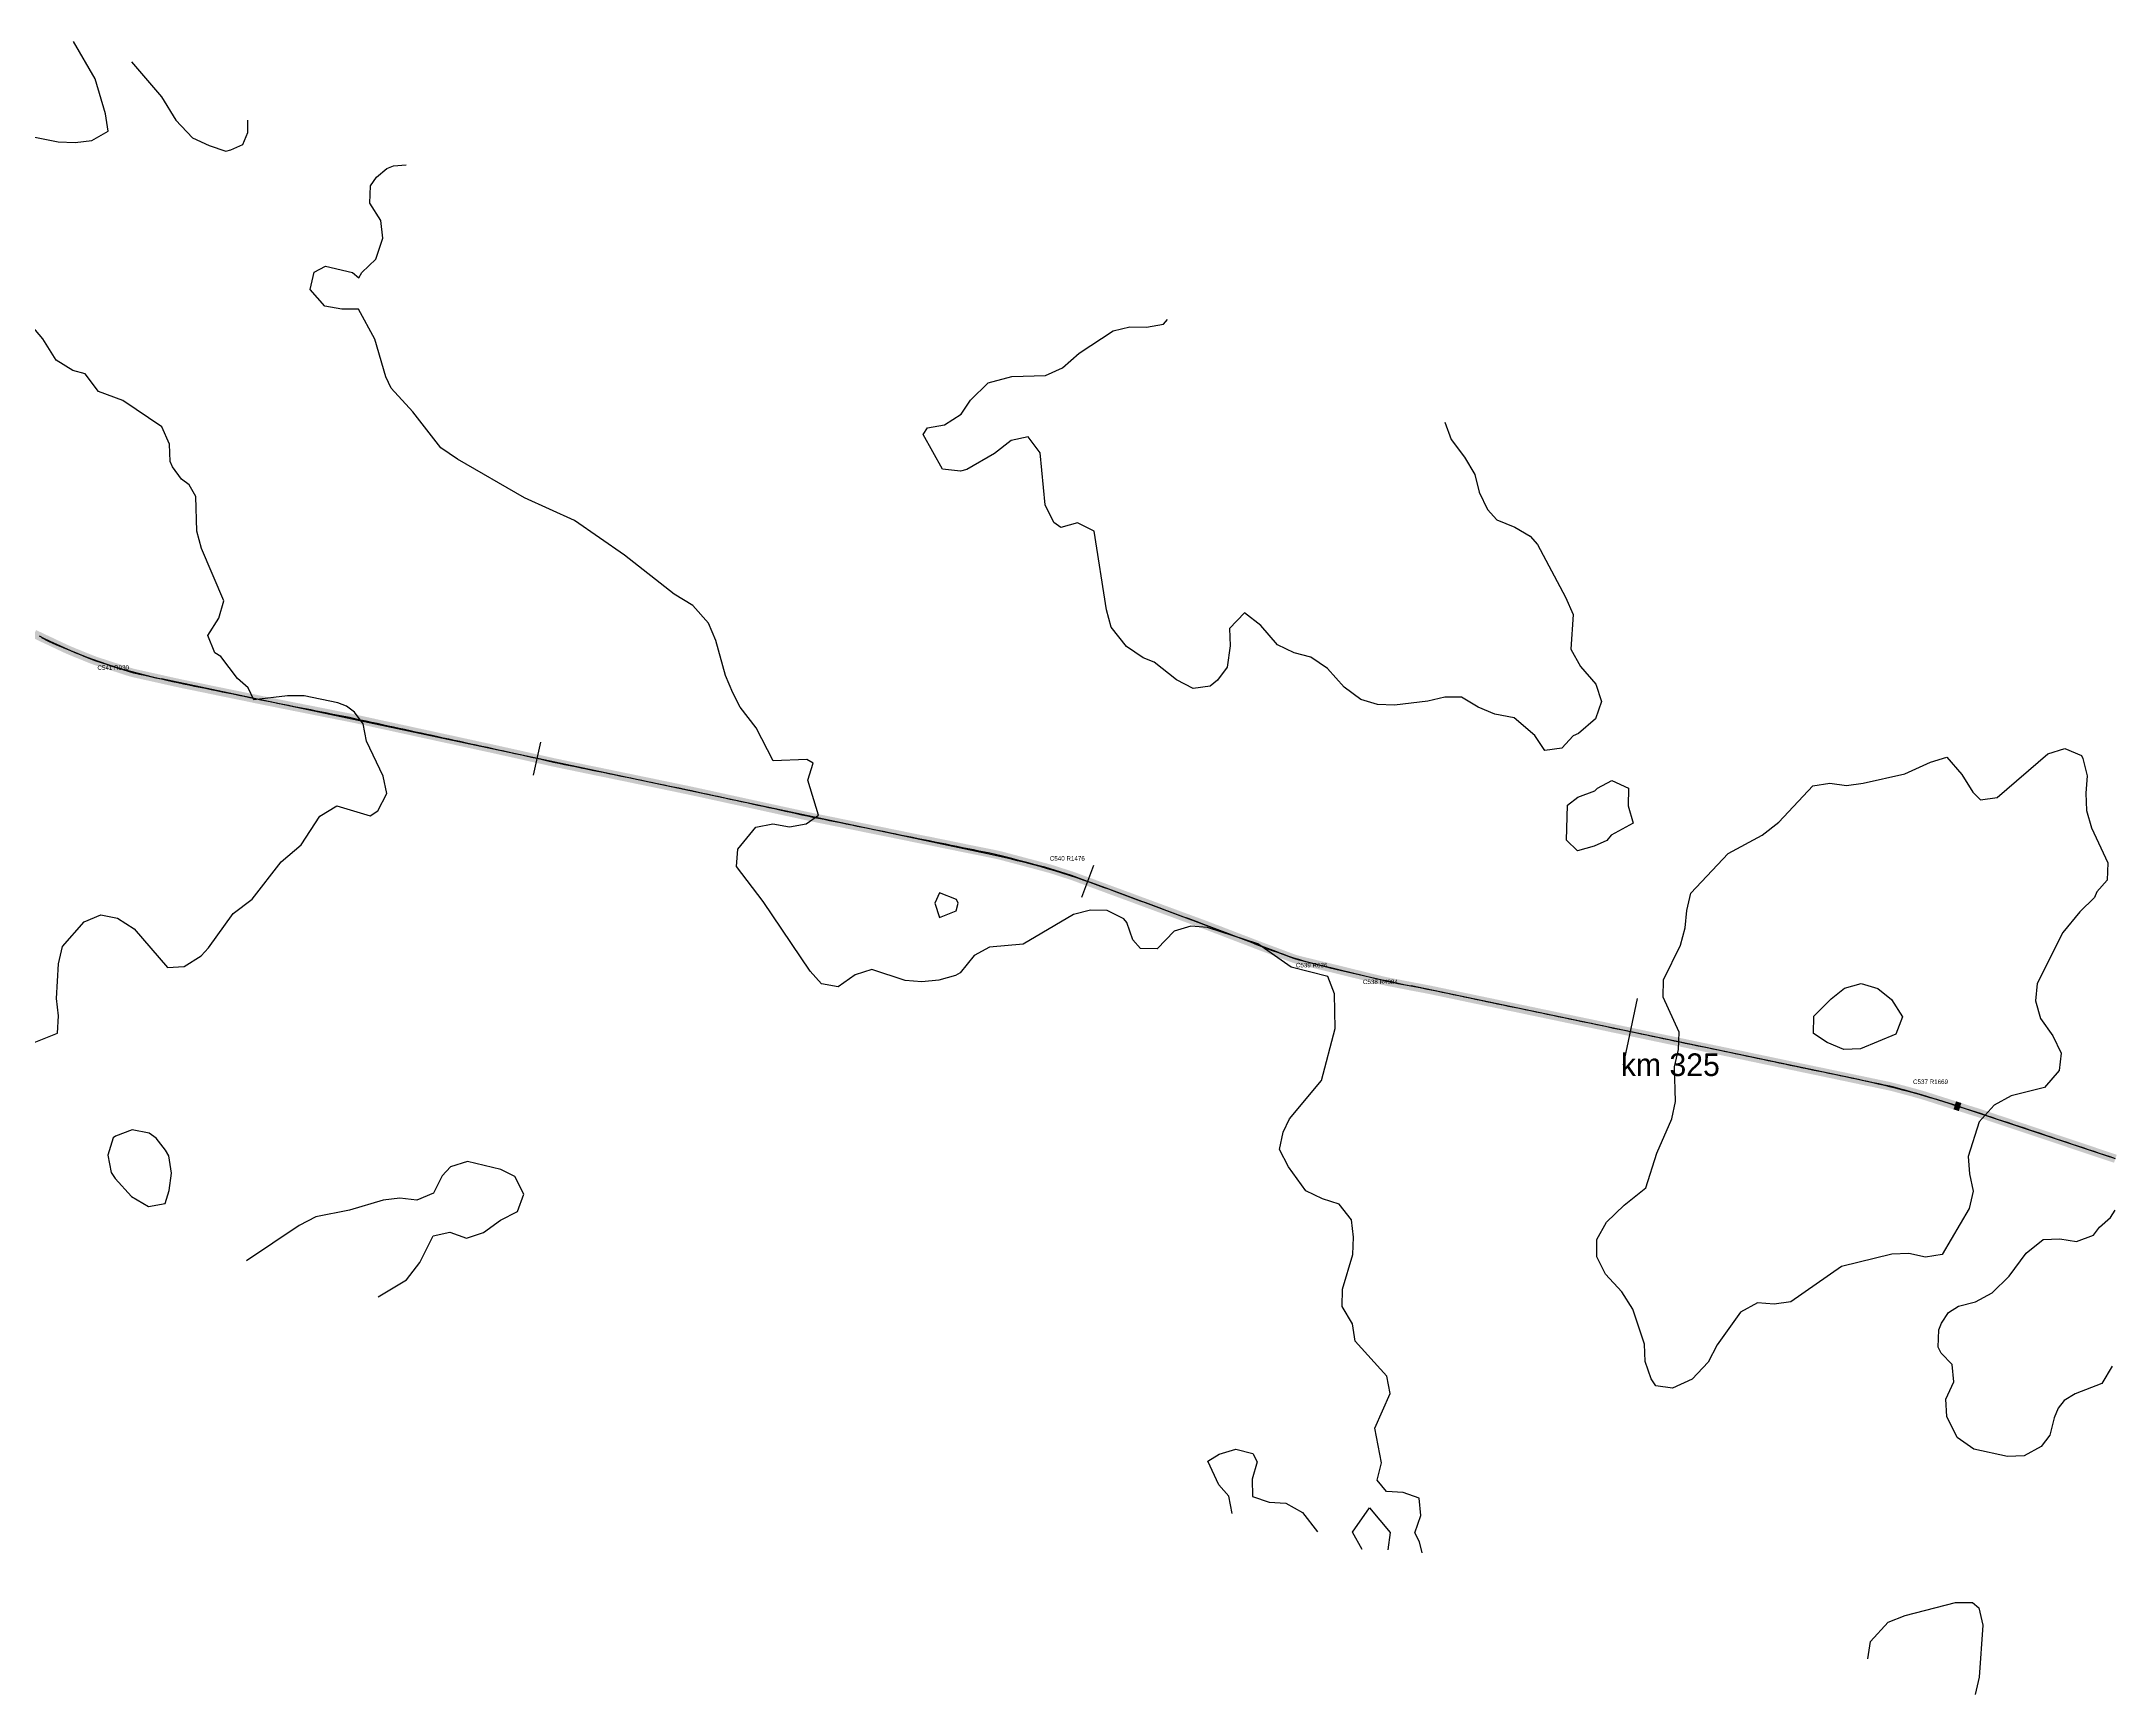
# Model space of a CAD drawing. Header units: metres. Extents: x 697254 to 930473, y 8023396 to 8227001.
# Drawn here: x 718622 to 722289, y 8212999 to 8215928 of the extents above; entities that cross this region are included whole.
import ezdxf

# ---------------------------------------------------------------- set-up
doc = ezdxf.new("R2010")
doc.units = ezdxf.units.M
for name, color, linetype in [('ALIGNMENT_FITTED', 4, 'Continuous'), ('CENTRELINE', 7, 'Continuous'), ('CHAINAGE', 7, 'Continuous'), ('CONTOUR_10M', 33, 'Continuous'), ('CONTOUR_INDEX_50M', 34, 'Continuous'), ('CURVE_LABELS', 4, 'Continuous'), ('GRADE_0-4', 3, 'Continuous'), ('GRADE_4-6', 2, 'Continuous')]:
    doc.layers.add(name, color=color, linetype=linetype)

msp = doc.modelspace()

# ---------------------------------------------------------------- linework, layer by layer
at = {"layer": 'ALIGNMENT_FITTED'}
for p, q in [((720298.8, 8214488.7), (718835, 8214798.7)), ((720814.5, 8214313.7), (720509, 8214427.6)), ((721842, 8214088.5), (721049.6, 8214254.5)), ((722288.9, 8213951.5), (722026.3, 8214038.8))]:
    msp.add_line(p, q, dxfattribs=at)
for centre, radius, start, end in [((719027.7, 8215708.9), 930.4, -115.8358, -101.9553), ((719993, 8213044.9), 1475.9, 69.5375, 78.0447), ((721036.7, 8214909.4), 635.8, -110.4625, -103.7667), ((722071.5, 8219132.9), 4984.3, -103.7667, -101.8312), ((721499.8, 8212454.6), 1669.4, 71.6164, 78.1688)]:
    msp.add_arc(centre, radius, start, end, dxfattribs=at)
at = {"layer": 'CENTRELINE'}
msp.add_polyline3d([(722297.4, 8213948.4, 504.6), (722287.9, 8213951.6, 504.8), (722278.4, 8213954.8, 504.9), (722269, 8213957.9, 504.9), (722259.5, 8213961.1, 504.9), (722250, 8213964.3, 505.1), (722240.5, 8213967.5, 505.2), (722231, 8213970.6, 505.2), (722221.5, 8213973.8, 505), (722212, 8213977, 504.8), (722202.6, 8213980.2, 504.6), (722193.1, 8213983.3, 504.9), (722183.6, 8213986.5, 505.3), (722174.1, 8213989.7, 505.7), (722164.6, 8213992.9, 506), (722155.1, 8213996, 506.3), (722145.6, 8213999.2, 506.5), (722136.2, 8214002.4, 506.6), (722126.7, 8214005.5, 506.6), (722117.2, 8214008.7, 506.6), (722107.7, 8214011.9, 506.9), (722098.2, 8214015.1, 507.6), (722088.7, 8214018.2, 508.4), (722079.2, 8214021.4, 509), (722069.8, 8214024.6, 509.3), (722060.3, 8214027.8, 509.5), (722050.8, 8214030.9, 509.7), (722041.2, 8214033.9, 510), (722031.7, 8214036.9, 510.4), (722022.2, 8214040, 510.8), (722012.7, 8214043, 511.2), (722003.1, 8214046.1, 511.8), (721993.6, 8214049.1, 512.6), (721984.1, 8214052.1, 513.2), (721974.5, 8214055.2, 513.5), (721965, 8214058.2, 513.6), (721955.5, 8214061.2, 513.9), (721945.8, 8214063.9, 514.2), (721936.2, 8214066.6, 514.5), (721926.5, 8214069.2, 514.7), (721916.9, 8214071.8, 514.8), (721907.2, 8214074.4, 515), (721897.5, 8214076.8, 515.3), (721887.7, 8214078.9, 515.7), (721878, 8214080.9, 516.1), (721868.2, 8214083, 516.6), (721858.4, 8214085, 517), (721848.6, 8214087.1, 517.4), (721838.8, 8214089.1, 517.5), (721829, 8214091.2, 517.4), (721819.2, 8214093.3, 517.3), (721809.4, 8214095.3, 517.2), (721799.6, 8214097.4, 517.1), (721789.8, 8214099.4, 517.1), (721780.1, 8214101.5, 517.1), (721770.3, 8214103.5, 517.1), (721760.5, 8214105.5, 517.1), (721750.7, 8214107.6, 517.2), (721740.9, 8214109.6, 517.5), (721731.1, 8214111.7, 517.7), (721721.3, 8214113.7, 517.7), (721711.5, 8214115.8, 517.6), (721701.7, 8214117.9, 517.4), (721692, 8214119.9, 517), (721682.2, 8214122, 516.3), (721672.4, 8214124, 515.6), (721662.6, 8214126.1, 515.1), (721652.8, 8214128.1, 514.7), (721643, 8214130.2, 514.5), (721633.2, 8214132.3, 514.2), (721623.4, 8214134.3, 513.7), (721613.6, 8214136.4, 513.2), (721603.9, 8214138.4, 512.6), (721594.1, 8214140.5, 511.9), (721584.3, 8214142.5, 511.2), (721574.5, 8214144.6, 510.8), (721564.7, 8214146.6, 510.7), (721554.9, 8214148.7, 510.4), (721545.1, 8214150.7, 510.1), (721535.3, 8214152.8, 509.9), (721525.5, 8214154.8, 509.7), (721515.8, 8214156.9, 509.4), (721506, 8214158.9, 508.9), (721496.2, 8214161, 508.4), (721486.4, 8214163, 508), (721476.6, 8214165.1, 507.8), (721466.8, 8214167.1, 507.5), (721457, 8214169.2, 507.3), (721447.2, 8214171.2, 507), (721437.4, 8214173.3, 506.7), (721427.6, 8214175.3, 506.6), (721417.9, 8214177.4, 506.5), (721408.1, 8214179.4, 506.3), (721398.3, 8214181.5, 506.1), (721388.5, 8214183.6, 505.9), (721378.7, 8214185.6, 505.7), (721368.9, 8214187.7, 505.5), (721359.1, 8214189.7, 505.3), (721349.3, 8214191.8, 505.2), (721339.5, 8214193.8, 505), (721329.8, 8214195.9, 504.8), (721320, 8214197.9, 504.6), (721310.2, 8214200, 504.4), (721300.4, 8214202, 504.4), (721290.6, 8214204.1, 504.3), (721280.8, 8214206.1, 504.2), (721271, 8214208.2, 504), (721261.2, 8214210.2, 503.9), (721251.4, 8214212.3, 503.7), (721241.7, 8214214.3, 503.4), (721231.9, 8214216.4, 503.1), (721222.1, 8214218.4, 502.8), (721212.3, 8214220.5, 502.7), (721202.5, 8214222.5, 502.6), (721192.7, 8214224.6, 502.5), (721182.9, 8214226.6, 502.2), (721173.1, 8214228.7, 501.8), (721163.3, 8214230.7, 501.5), (721153.5, 8214232.8, 501.4), (721143.8, 8214234.8, 501.3), (721134, 8214236.9, 501), (721124.2, 8214239, 501), (721114.4, 8214241, 501.2), (721104.6, 8214243.1, 501.2), (721094.8, 8214245.1, 501.1), (721085, 8214247.2, 501), (721075.2, 8214249.1, 500.9), (721065.4, 8214251, 500.7), (721055.6, 8214252.8, 500.5), (721045.7, 8214254.7, 500.4), (721035.9, 8214256.6, 500.4), (721026.1, 8214258.5, 500.5), (721016.3, 8214260.4, 500.5), (721006.4, 8214262.3, 500.3), (720996.7, 8214264.5, 500), (720987, 8214266.9, 499.7), (720977.3, 8214269.3, 499.6), (720967.6, 8214271.7, 499.7), (720957.8, 8214274.1, 500), (720948.1, 8214276.4, 500), (720938.4, 8214278.8, 499.9), (720928.7, 8214281.2, 499.9), (720919, 8214283.6, 499.8), (720909.3, 8214286, 499.7), (720899.6, 8214288.3, 499.5), (720889.8, 8214290.7, 499.5), (720880.1, 8214293.1, 499.6), (720870.4, 8214295.5, 499.6), (720860.7, 8214297.8, 499.5), (720851, 8214300.2, 499.4), (720841.4, 8214303, 499.4), (720832, 8214306.5, 499.8), (720822.6, 8214310, 499.9), (720813.3, 8214313.5, 499.6), (720803.9, 8214317, 499.4), (720794.5, 8214320.5, 499.4), (720785.2, 8214324, 499.4), (720775.8, 8214327.6, 499.3), (720766.5, 8214331.2, 499.4), (720757.2, 8214334.8, 499.5), (720747.8, 8214338.3, 499.7), (720738.5, 8214341.9, 500), (720729.1, 8214345.5, 500.1), (720719.8, 8214349.1, 500.2), (720710.5, 8214352.7, 499.9), (720701.1, 8214356.2, 499.6), (720691.8, 8214359.8, 499.4), (720682.4, 8214363.4, 499.5), (720673.1, 8214366.8, 499.6), (720663.7, 8214370.3, 499.9), (720654.3, 8214373.8, 500.1), (720644.9, 8214377.2, 500.2), (720635.5, 8214380.7, 500.2), (720626.1, 8214384.2, 500.1), (720616.8, 8214387.6, 500.1), (720607.4, 8214391.1, 500.1), (720598, 8214394.5, 500), (720588.6, 8214398, 500), (720579.2, 8214401.5, 500.2), (720569.8, 8214404.9, 500.4), (720560.5, 8214408.4, 500.3), (720551.1, 8214411.9, 500.2), (720541.7, 8214415.3, 500), (720532.3, 8214418.8, 500.3), (720522.9, 8214422.2, 500.7), (720513.5, 8214425.7, 501.2), (720504.1, 8214429.2, 501), (720494.8, 8214432.6, 500.6), (720485.4, 8214436.1, 500.1), (720476, 8214439.6, 500.1), (720466.6, 8214443, 500.3), (720457.2, 8214446.5, 500.5), (720447.8, 8214449.9, 500.7), (720438.3, 8214452.9, 500.8), (720428.8, 8214456, 500.9), (720419.3, 8214459.1, 500.9), (720409.7, 8214462.1, 501.1), (720400.1, 8214464.7, 501.4), (720390.4, 8214467.3, 501.7), (720380.8, 8214469.9, 501.7), (720371.1, 8214472.4, 501.7), (720361.4, 8214475, 501.6), (720351.8, 8214477.6, 501.5), (720342.1, 8214480.1, 501.4), (720332.4, 8214482.7, 501.2), (720322.7, 8214485.3, 501.1), (720313, 8214487.5, 501), (720303.2, 8214489.5, 500.9), (720293.4, 8214491.5, 500.9), (720283.6, 8214493.5, 500.9), (720273.8, 8214495.4, 500.9), (720264, 8214497.4, 501.1), (720254.2, 8214499.4, 501.2), (720244.4, 8214501.4, 501.2), (720234.6, 8214503.4, 501.1), (720224.8, 8214505.4, 501), (720215, 8214507.4, 500.9), (720205.2, 8214509.4, 501), (720195.4, 8214511.4, 501), (720185.6, 8214513.3, 501.1), (720175.8, 8214515.3, 500.9), (720166, 8214517.3, 500.8), (720156.2, 8214519.3, 500.8), (720146.4, 8214521.3, 500.8), (720136.6, 8214523.3, 500.9), (720126.8, 8214525.3, 500.9), (720117, 8214527.3, 501.1), (720107.2, 8214529.3, 501.3), (720097.3, 8214531.2, 501.5), (720087.5, 8214533.2, 501.5), (720077.7, 8214535.2, 501.4), (720067.9, 8214537.2, 501.4), (720058.1, 8214539.2, 500.9), (720048.3, 8214541.2, 500.5), (720038.5, 8214543.2, 500.1), (720028.7, 8214545.2, 499.9), (720018.9, 8214547.2, 499.8), (720009.1, 8214549.1, 499.6), (719999.3, 8214551.1, 499.4), (719989.5, 8214553.1, 499.3), (719979.7, 8214555.2, 499.1), (719970, 8214557.3, 499), (719960.2, 8214559.5, 499), (719950.4, 8214561.6, 499), (719940.6, 8214563.7, 499.3), (719930.9, 8214565.8, 499.6), (719921.1, 8214568, 499.8), (719911.3, 8214570.1, 499.8), (719901.6, 8214572.2, 499.7), (719891.8, 8214574.4, 499.6), (719882, 8214576.5, 499.4), (719872.2, 8214578.6, 499.1), (719862.5, 8214580.8, 498.9), (719852.7, 8214582.9, 498.8), (719842.9, 8214585, 498.8), (719833.2, 8214587.2, 498.8), (719823.4, 8214589.3, 498.8), (719813.6, 8214591.4, 498.7), (719803.8, 8214593.6, 498.7), (719794.1, 8214595.7, 498.5), (719784.3, 8214597.8, 498.2), (719774.5, 8214599.9, 497.9), (719764.7, 8214602, 497.7), (719754.9, 8214604, 497.5), (719745.1, 8214606.1, 497.4), (719735.4, 8214608.1, 497.3), (719725.6, 8214610.1, 497.2), (719715.8, 8214612.1, 497.1), (719706, 8214614.2, 497), (719696.2, 8214616.2, 496.8), (719686.4, 8214618.2, 496.7), (719676.6, 8214620.2, 496.6), (719666.8, 8214622.3, 496.6), (719657, 8214624.3, 496.5), (719647.2, 8214626.3, 496.4), (719637.4, 8214628.3, 496.2), (719627.6, 8214630.4, 496), (719617.8, 8214632.4, 495.7), (719608, 8214634.4, 495.4), (719598.2, 8214636.4, 495.2), (719588.4, 8214638.4, 495), (719578.6, 8214640.5, 494.8), (719568.8, 8214642.5, 494.6), (719559, 8214644.5, 494.4), (719549.2, 8214646.5, 494.5), (719539.4, 8214648.6, 494.6), (719529.7, 8214650.6, 494.7), (719519.9, 8214652.8, 494.8), (719510.1, 8214655, 494.8), (719500.4, 8214657.2, 494.7), (719490.6, 8214659.3, 494.3), (719480.9, 8214661.5, 494), (719471.1, 8214663.7, 493.8), (719461.3, 8214665.9, 493.6), (719451.6, 8214668.1, 493.4), (719441.8, 8214670.2, 493.2), (719432, 8214672.4, 492.9), (719422.3, 8214674.6, 492.7), (719412.5, 8214676.7, 492.5), (719402.7, 8214678.8, 492.4), (719393, 8214680.9, 492.3), (719383.2, 8214683.1, 492.2), (719373.4, 8214685.2, 492.1), (719363.6, 8214687.3, 492), (719353.9, 8214689.5, 492), (719344.1, 8214691.6, 491.9), (719334.3, 8214693.7, 491.7), (719324.5, 8214695.8, 491.6), (719314.8, 8214698, 491.6), (719305, 8214700.1, 491.6), (719295.2, 8214702.2, 491.6), (719285.5, 8214704.3, 491.3), (719275.7, 8214706.5, 491.1), (719265.9, 8214708.6, 490.8), (719256.1, 8214710.7, 490.9), (719246.4, 8214712.9, 491.1), (719236.6, 8214715, 491.3), (719226.8, 8214717.1, 491), (719217, 8214719.2, 490.7), (719207.3, 8214721.4, 490.3), (719197.5, 8214723.5, 490), (719187.7, 8214725.6, 489.7), (719178, 8214727.8, 489.4), (719168.2, 8214729.8, 489.5), (719158.3, 8214731.7, 489.5), (719148.5, 8214733.6, 489.5), (719138.7, 8214735.6, 489.3), (719128.9, 8214737.5, 489.1), (719119.1, 8214739.5, 488.9), (719109.3, 8214741.4, 488.9), (719099.5, 8214743.4, 488.9), (719089.7, 8214745.3, 488.9), (719079.9, 8214747.3, 488.8), (719070, 8214749.2, 488.7), (719060.2, 8214751.2, 488.6), (719050.4, 8214753.1, 488.8), (719040.6, 8214755.1, 489), (719030.8, 8214757.1, 489.1), (719021, 8214759, 489.5), (719011.2, 8214761, 489.8), (719001.4, 8214763, 490), (718991.6, 8214765.1, 489.8), (718981.8, 8214767.1, 489.4), (718972, 8214769.1, 489), (718962.2, 8214771.1, 488.6), (718952.4, 8214773.1, 488.2), (718942.6, 8214775.1, 487.8), (718932.8, 8214777.1, 487.6), (718923, 8214779.1, 487.6), (718913.2, 8214781.2, 487.5), (718903.4, 8214783.2, 487.4), (718893.6, 8214785.2, 487.5), (718883.8, 8214787.2, 487.6), (718874, 8214789.2, 487.6), (718864.3, 8214791.3, 487.6), (718854.5, 8214793.4, 487.5), (718844.7, 8214795.6, 487.4), (718835, 8214797.8, 487.2), (718825.2, 8214800, 486.9), (718815.4, 8214802.2, 486.7), (718805.7, 8214804.3, 486.6), (718795.9, 8214806.5, 486.5), (718786.2, 8214808.7, 486.5), (718776.5, 8214811.4, 486.5), (718767, 8214814.5, 486.5), (718757.5, 8214817.6, 486.5), (718748, 8214820.6, 486.3), (718738.5, 8214823.7, 486.1), (718729, 8214826.8, 486), (718719.4, 8214829.9, 486), (718710.1, 8214833.4, 485.9), (718700.8, 8214837.2, 485.8), (718691.6, 8214840.9, 485.8), (718682.3, 8214844.7, 485.8), (718673, 8214848.5, 485.8), (718663.9, 8214852.6, 486.2), (718654.9, 8214856.8, 486.7), (718645.8, 8214861.1, 487.1), (718636.8, 8214865.4, 487.1), (718627.7, 8214869.6, 486.9), (718618.7, 8214873.9, 486.5)], dxfattribs=at)
at = {"layer": 'CHAINAGE'}
for p, q in [((719506.9, 8214686.4), (719493.8, 8214627.9)), ((720486.4, 8214467.7), (720465.6, 8214411.4)), ((721449.7, 8214232), (721425.1, 8214114.6))]:
    msp.add_line(p, q, dxfattribs=at)
at = {"layer": 'CONTOUR_10M'}
for points, elevation in [([(718592.9, 8215761.8), (718652.2, 8215749.9), (718681.9, 8215748.9), (718711.6, 8215752.2), (718740.9, 8215768.7), (718735.7, 8215799.5), (718717.5, 8215861.2), (718679.1, 8215927.7)], 490), ([(718781.9, 8215891.3), (718835.4, 8215829.3), (718860.6, 8215788.5), (718890, 8215757), (718919.6, 8215743.1), (718949.2, 8215733.5), (718958.1, 8215735.8), (718979, 8215745.3), (718988.1, 8215766.3), (718988.2, 8215788)], 490), ([(718606.6, 8214153.4), (718651, 8214170.8), (718652.5, 8214201.5), (718648.9, 8214232.3), (718652.6, 8214293.8), (718659.7, 8214324.4), (718697.9, 8214367.9), (718727.7, 8214380.3), (718757.4, 8214374.7), (718786.9, 8214355.8), (718845.7, 8214287.4), (718875.4, 8214288.9), (718905.3, 8214307.9), (718918.5, 8214321.9), (718962.1, 8214382.9), (718995.5, 8214408.2), (719046.9, 8214474.3), (719082.9, 8214504.7), (719115.8, 8214555), (719145.7, 8214573.8), (719205, 8214555.8), (719218.7, 8214564.9), (719234.6, 8214595.4), (719228, 8214626.3), (719198.5, 8214688), (719192.3, 8214718.8), (719177.1, 8214739.3), (719162.9, 8214749.9), (719147.5, 8214756), (719088.2, 8214768.4), (719058.5, 8214768.3), (718999, 8214761.2), (718988.7, 8214782.4), (718969.6, 8214799.3), (718940.3, 8214838), (718929.8, 8214844.4), (718917.3, 8214875.3), (718936.7, 8214905.9), (718945.7, 8214936.5), (718906.3, 8215029.2), (718897.9, 8215060), (718896.1, 8215121.5), (718883.9, 8215142.4), (718870.4, 8215152.5), (718854.5, 8215174.1), (718850.6, 8215183.4), (718849.5, 8215214.2), (718835.8, 8215245.1), (718766.5, 8215291.9), (718723.4, 8215307.7), (718700, 8215338.7), (718677.9, 8215344.8), (718648.3, 8215363), (718625.1, 8215400.9), (718589.7, 8215443)], 490), ([(721109.3, 8215253.1), (721120.1, 8215222.3), (721144.1, 8215191.3), (721162.5, 8215160.4), (721169.8, 8215129.5), (721184.7, 8215098.6), (721201.4, 8215080.3), (721233.4, 8215067.4), (721260.5, 8215051.4), (721273.5, 8215036.3), (721323, 8214943.5), (721336.4, 8214912.6), (721332.6, 8214851.2), (721349.7, 8214820.3), (721376.7, 8214789.2), (721387, 8214758.4), (721375.9, 8214727.8), (721346.2, 8214701.7), (721336.8, 8214697.4), (721316.2, 8214675.7), (721286.4, 8214671.5), (721268.6, 8214698.1), (721232.2, 8214729.2), (721197.9, 8214736), (721168.3, 8214748.4), (721138.8, 8214765.8), (721109.1, 8214766.2), (721079.3, 8214758.8), (721019.8, 8214751.7), (720990.1, 8214753.1), (720960.4, 8214761.7), (720930.9, 8214784), (720901.5, 8214816.7), (720872, 8214837.1), (720842.4, 8214844.4), (720812.8, 8214858.9), (720783.4, 8214893.2), (720753.9, 8214915.2), (720727.3, 8214888), (720728.7, 8214857.2), (720723.3, 8214819.3), (720706.4, 8214796), (720693.2, 8214785.5), (720663.4, 8214781.2), (720633.9, 8214797), (720593.9, 8214827.8), (720574.8, 8214835.9), (720545.3, 8214855.6), (720517.7, 8214890.1), (720509.6, 8214920.9), (720487.9, 8215060), (720458.3, 8215074.7), (720428.5, 8215066.6), (720416.5, 8215075.6), (720401.2, 8215106.5), (720392.1, 8215198.8), (720370.7, 8215227.3), (720340.9, 8215220.8), (720311, 8215197.5), (720262, 8215169.4), (720251.2, 8215166.3), (720219.2, 8215169.8), (720184.9, 8215231.6), (720192.5, 8215243), (720222.3, 8215248.3), (720252.2, 8215267.6), (720268.6, 8215292.3), (720300, 8215322.7), (720342.1, 8215334.4), (720401.5, 8215335.8), (720431.4, 8215349.5), (720461.4, 8215375.6), (720521.2, 8215415.2), (720551, 8215422.2), (720580.7, 8215421.3), (720610.5, 8215427), (720618, 8215434.9)], 510), ([(721998.8, 8214660), (722025.1, 8214629), (722044.7, 8214598), (722058.2, 8214584), (722088, 8214588.2), (722177.9, 8214665.7), (722207.8, 8214675.2), (722237.4, 8214662.8), (722239.6, 8214657.6), (722247.6, 8214626.7), (722244.9, 8214596), (722246.3, 8214565.3), (722255.1, 8214534.4), (722284, 8214472.6), (722282.5, 8214441.9), (722264.6, 8214421.2), (722260.3, 8214411.4), (722234.6, 8214385.7), (722204.5, 8214349), (722158.6, 8214258.7), (722155.9, 8214228), (722164.4, 8214197.1), (722186.5, 8214166.2), (722201, 8214135.3), (722197.9, 8214104.5), (722172, 8214074.6), (722112.4, 8214059.8), (722082.5, 8214043.4), (722056, 8214013.7), (722036.3, 8213952.4), (722038.8, 8213921.7), (722045.6, 8213890.9), (722038.1, 8213860.2), (721990.7, 8213779), (721960.9, 8213774.2), (721931.3, 8213780.3), (721901.5, 8213779.4), (721812.2, 8213757.4), (721722.4, 8213695), (721692.6, 8213691), (721662.9, 8213692.9), (721633.1, 8213676.7), (721591.8, 8213618.7), (721575.8, 8213588.1), (721547.7, 8213557.7), (721512.8, 8213541.9), (721483.2, 8213546.4), (721474.7, 8213558.4), (721464.1, 8213589.2), (721462.8, 8213620), (721442, 8213681.7), (721422.5, 8213712.6), (721394.1, 8213743.7), (721378.3, 8213774.6), (721378.5, 8213805.3), (721395.8, 8213835.9), (721426.9, 8213866.3), (721465.2, 8213896.7), (721484.6, 8213958), (721511.5, 8214019.2), (721518, 8214049.9), (721516.4, 8214111.4), (721523.1, 8214142.1), (721524.3, 8214172.8), (721495.9, 8214234.6), (721496.7, 8214265.3), (721526.6, 8214326.5), (721535.2, 8214357.2), (721537.9, 8214387.9), (721544.8, 8214418.6), (721611.5, 8214489), (721671.3, 8214521.7), (721701.2, 8214544.6), (721761.3, 8214609), (721791.1, 8214613.7), (721820.7, 8214609.5), (721850.5, 8214613.8), (721924.2, 8214630), (721969.8, 8214651), (721998.8, 8214660)], 510), ([(721379.4, 8214604.7), (721404.8, 8214618.3), (721434.4, 8214605), (721434.3, 8214573.4), (721443.1, 8214542.6), (721403.8, 8214521.4), (721396, 8214512.3), (721373.9, 8214502.2), (721344.1, 8214494.1), (721325, 8214513), (721326.4, 8214574.5), (721345, 8214589.1), (721374.9, 8214600.1), (721379.4, 8214604.7)], 510), ([(721793.8, 8214231.6), (721817.1, 8214250.5), (721846.9, 8214258.6), (721876.6, 8214250.2), (721900.7, 8214230.5), (721920.3, 8214199.6), (721908.1, 8214169), (721845.8, 8214143.4), (721816, 8214142.1), (721786.5, 8214154.6), (721762.3, 8214170.4), (721762.8, 8214201.2), (721793.8, 8214231.6)], 520), ([(718753.6, 8213988.6), (718749.5, 8213985.3), (718740.2, 8213954.7), (718745.8, 8213923.9), (718752.8, 8213913.3), (718782.2, 8213881.7), (718811.8, 8213863.9), (718841.5, 8213869), (718848.6, 8213892.1), (718853, 8213922.8), (718848.1, 8213953.6), (718842.5, 8213963.8), (718825.7, 8213984.6), (718813.1, 8213993.7), (718783.4, 8213999.9), (718753.6, 8213988.6)], 490), ([(719219, 8213703.9), (719269.4, 8213734.2), (719293, 8213764.7), (719316.4, 8213811.6), (719346.2, 8213818.2), (719375.8, 8213808), (719405.7, 8213818), (719435.6, 8213839.9), (719466.2, 8213855.2), (719477.1, 8213885.9), (719461.2, 8213916.8), (719436.5, 8213929.5), (719377.2, 8213943.4), (719347.4, 8213934.3), (719332.5, 8213918), (719317.2, 8213887.3), (719287.4, 8213875), (719257.7, 8213878.5), (719227.9, 8213874.8), (719168.3, 8213857.2), (719108.8, 8213845.3), (719078.9, 8213830.1), (718985.9, 8213767.8)], 490), ([(722291.8, 8213580.9), (722273.2, 8213550.3), (722225.9, 8213532.1), (722206.7, 8213520.3), (722196, 8213506.8), (722188.7, 8213489.7), (722181, 8213459), (722165.6, 8213438.9), (722135.7, 8213422.3), (722106, 8213420.9), (722046.6, 8213434), (722017.1, 8213454.6), (721998.5, 8213491.6), (721997.1, 8213522.4), (722010.9, 8213553), (722008, 8213583.8), (721988.9, 8213603.8), (721983.5, 8213614.8), (721984.4, 8213645.5), (721989.5, 8213657.3), (722001.4, 8213676.1), (722019.5, 8213687.2), (722049.3, 8213695), (722079.2, 8213710.7), (722109.2, 8213740.3), (722139.3, 8213781.1), (722169.3, 8213805.5), (722199, 8213806.3), (722228.7, 8213801.6), (722258.5, 8213813), (722269, 8213827.1), (722288.5, 8213844.3), (722296.7, 8213857.6)], 510), ([(721858.5, 8213062.6), (721863.4, 8213093.3), (721895, 8213127.7), (721924.8, 8213139), (722014.2, 8213162.1), (722043.9, 8213162.1), (722055.3, 8213152.8), (722062.6, 8213122), (722056, 8213029.8), (722048.6, 8212999.2)], 510)]:
    msp.add_lwpolyline(points, dxfattribs=dict(at, elevation=elevation))
at = {"layer": 'CONTOUR_INDEX_50M', "elevation": 500}
for points in [[(721068.8, 8213250.2), (721064.3, 8213269.8), (721055.9, 8213285.9), (721066.4, 8213316.5), (721063.5, 8213347.3), (721035.5, 8213356.9), (721005.8, 8213359), (720989.5, 8213378.8), (720997.1, 8213409.5), (720985.3, 8213471.1), (721012.4, 8213532.3), (721006.6, 8213563.1), (720950.4, 8213625.1), (720945.4, 8213655.9), (720927.2, 8213686.9), (720928.1, 8213717.6), (720946.1, 8213778.9), (720947.6, 8213809.7), (720943.6, 8213840.4), (720921.7, 8213868), (720892.1, 8213877.3), (720862.6, 8213891.7), (720831.9, 8213933.8), (720816.3, 8213964.7), (720822.6, 8213995.4), (720834.1, 8214018.9), (720890.8, 8214086.9), (720914.7, 8214178.9), (720913.5, 8214240.5), (720901.6, 8214271.3), (720836.8, 8214287.6), (720777.8, 8214329.3), (720688.9, 8214357.8), (720659.2, 8214360.6), (720629.4, 8214351.8), (720599.4, 8214320.5), (720569.7, 8214321), (720556.2, 8214336.3), (720545.4, 8214367.1), (720540.5, 8214373.5), (720510.9, 8214387.9), (720481.2, 8214388.8), (720451.4, 8214380.8), (720361.7, 8214328.7), (720302.2, 8214323.5), (720275.3, 8214308.3), (720250.4, 8214277.8), (720242.3, 8214272.8), (720212.5, 8214264.5), (720182.7, 8214262), (720153.1, 8214264.2), (720093.8, 8214283.4), (720064, 8214274.2), (720034.1, 8214252.9), (720004.4, 8214258.5), (719984.5, 8214280.5), (719901.1, 8214404.3), (719853.9, 8214466.3), (719856.2, 8214497), (719888.3, 8214536), (719918.1, 8214541.5), (719947.7, 8214536.2), (719977.5, 8214541.7), (719999.2, 8214557.1), (719980.4, 8214618.8), (719989.7, 8214649.4), (719978.7, 8214655.7), (719919.2, 8214653.1), (719888.7, 8214711.9), (719860.7, 8214748.5), (719847.8, 8214773.8), (719834.7, 8214804.7), (719817.1, 8214866.4), (719804.1, 8214897.2), (719776.7, 8214928.2), (719743.8, 8214948.4), (719655.4, 8215017.9), (719566.8, 8215079), (719478.1, 8215119), (719359.9, 8215187.7), (719330.3, 8215207.8), (719280.4, 8215271.4), (719242.2, 8215313.4), (719232.9, 8215333.4), (719213.4, 8215400.2), (719184.2, 8215453.4), (719154.5, 8215453.6), (719124.8, 8215458.6), (719098.7, 8215488.4), (719105.9, 8215519.1), (719125.5, 8215529.6), (719173.6, 8215518.4), (719184.7, 8215508.7), (719189.9, 8215518.3), (719214.8, 8215541.8), (719227.4, 8215579.4), (719223.6, 8215610.2), (719204, 8215641.1), (719205.3, 8215671.9), (719216.2, 8215687.3), (719234.7, 8215702.3), (719246.1, 8215707.3), (719268.8, 8215709.3)], [(720214, 8214419.7), (720205.2, 8214401.3), (720213.6, 8214375.6), (720243.4, 8214387.5), (720246.9, 8214400.9), (720243.6, 8214407.7), (720214, 8214419.7)], [(720732.4, 8213319.9), (720726.7, 8213350.7), (720708.7, 8213371), (720689.3, 8213412.5), (720709.3, 8213424.8), (720739.1, 8213434.1), (720768.7, 8213426.4), (720776.9, 8213411.7), (720767.5, 8213381), (720768.5, 8213350.3), (720797.6, 8213340.2), (720827.3, 8213338.3), (720856.8, 8213321.8), (720883.6, 8213287.6)], [(720962.5, 8213256.1), (720945.6, 8213287), (720975.8, 8213330), (721012.2, 8213286.3), (721008, 8213255.6)]]:
    msp.add_lwpolyline(points, dxfattribs=at)
at = {"layer": 'GRADE_0-4', "const_width": 15}
for points in [[(721574.5, 8214144.6), (721564.7, 8214146.6), (721554.9, 8214148.7), (721545.1, 8214150.7), (721535.3, 8214152.8), (721525.5, 8214154.8), (721515.8, 8214156.9), (721506, 8214158.9), (721496.2, 8214161), (721486.4, 8214163), (721476.6, 8214165.1), (721466.8, 8214167.1), (721457, 8214169.2), (721447.2, 8214171.2), (721437.4, 8214173.3), (721427.6, 8214175.3), (721417.9, 8214177.4), (721408.1, 8214179.4), (721398.3, 8214181.5), (721388.5, 8214183.6), (721378.7, 8214185.6), (721368.9, 8214187.7), (721359.1, 8214189.7), (721349.3, 8214191.8), (721339.5, 8214193.8), (721329.8, 8214195.9), (721320, 8214197.9), (721310.2, 8214200), (721300.4, 8214202), (721290.6, 8214204.1), (721280.8, 8214206.1), (721271, 8214208.2), (721261.2, 8214210.2), (721251.4, 8214212.3), (721241.7, 8214214.3), (721231.9, 8214216.4), (721222.1, 8214218.4), (721212.3, 8214220.5), (721202.5, 8214222.5), (721192.7, 8214224.6), (721182.9, 8214226.6), (721173.1, 8214228.7), (721163.3, 8214230.7), (721153.5, 8214232.8), (721143.8, 8214234.8), (721134, 8214236.9), (721124.2, 8214239), (721114.4, 8214241), (721104.6, 8214243.1), (721094.8, 8214245.1), (721085, 8214247.2), (721075.2, 8214249.1), (721065.4, 8214251), (721055.6, 8214252.8), (721045.7, 8214254.7), (721035.9, 8214256.6), (721026.1, 8214258.5), (721016.3, 8214260.4), (721006.4, 8214262.3), (720996.7, 8214264.5), (720987, 8214266.9), (720977.3, 8214269.3), (720967.6, 8214271.7), (720957.8, 8214274.1), (720948.1, 8214276.4), (720938.4, 8214278.8), (720928.7, 8214281.2), (720919, 8214283.6), (720909.3, 8214286), (720899.6, 8214288.3), (720889.8, 8214290.7), (720880.1, 8214293.1), (720870.4, 8214295.5), (720860.7, 8214297.8), (720851, 8214300.2), (720841.4, 8214303), (720832, 8214306.5), (720822.6, 8214310), (720813.3, 8214313.5), (720803.9, 8214317), (720794.5, 8214320.5), (720785.2, 8214324), (720775.8, 8214327.6), (720766.5, 8214331.2), (720757.2, 8214334.8), (720747.8, 8214338.3), (720738.5, 8214341.9), (720729.1, 8214345.5), (720719.8, 8214349.1), (720710.5, 8214352.7), (720701.1, 8214356.2), (720691.8, 8214359.8), (720682.4, 8214363.4), (720673.1, 8214366.8), (720663.7, 8214370.3), (720654.3, 8214373.8), (720644.9, 8214377.2), (720635.5, 8214380.7), (720626.1, 8214384.2), (720616.8, 8214387.6), (720607.4, 8214391.1), (720598, 8214394.5), (720588.6, 8214398), (720579.2, 8214401.5), (720569.8, 8214404.9), (720560.5, 8214408.4), (720551.1, 8214411.9), (720541.7, 8214415.3), (720532.3, 8214418.8), (720522.9, 8214422.2), (720513.5, 8214425.7), (720504.1, 8214429.2), (720494.8, 8214432.6), (720485.4, 8214436.1), (720476, 8214439.6), (720466.6, 8214443), (720457.2, 8214446.5), (720447.8, 8214449.9), (720438.3, 8214452.9), (720428.8, 8214456), (720419.3, 8214459.1), (720409.7, 8214462.1), (720400.1, 8214464.7), (720390.4, 8214467.3), (720380.8, 8214469.9), (720371.1, 8214472.4), (720361.4, 8214475), (720351.8, 8214477.6), (720342.1, 8214480.1), (720332.4, 8214482.7), (720322.7, 8214485.3), (720313, 8214487.5), (720303.2, 8214489.5), (720293.4, 8214491.5), (720283.6, 8214493.5), (720273.8, 8214495.4), (720264, 8214497.4), (720254.2, 8214499.4), (720244.4, 8214501.4), (720234.6, 8214503.4), (720224.8, 8214505.4), (720215, 8214507.4), (720205.2, 8214509.4), (720195.4, 8214511.4), (720185.6, 8214513.3), (720175.8, 8214515.3), (720166, 8214517.3), (720156.2, 8214519.3), (720146.4, 8214521.3), (720136.6, 8214523.3), (720126.8, 8214525.3), (720117, 8214527.3), (720107.2, 8214529.3), (720097.3, 8214531.2), (720087.5, 8214533.2), (720077.7, 8214535.2), (720067.9, 8214537.2), (720058.1, 8214539.2), (720048.3, 8214541.2), (720038.5, 8214543.2), (720028.7, 8214545.2), (720018.9, 8214547.2), (720009.1, 8214549.1), (719999.3, 8214551.1), (719989.5, 8214553.1), (719979.7, 8214555.2), (719970, 8214557.3), (719960.2, 8214559.5), (719950.4, 8214561.6), (719940.6, 8214563.7), (719930.9, 8214565.8), (719921.1, 8214568), (719911.3, 8214570.1), (719901.6, 8214572.2), (719891.8, 8214574.4), (719882, 8214576.5), (719872.2, 8214578.6), (719862.5, 8214580.8), (719852.7, 8214582.9), (719842.9, 8214585), (719833.2, 8214587.2), (719823.4, 8214589.3), (719813.6, 8214591.4), (719803.8, 8214593.6), (719794.1, 8214595.7), (719784.3, 8214597.8), (719774.5, 8214599.9), (719764.7, 8214602), (719754.9, 8214604), (719745.1, 8214606.1), (719735.4, 8214608.1), (719725.6, 8214610.1), (719715.8, 8214612.1), (719706, 8214614.2), (719696.2, 8214616.2), (719686.4, 8214618.2), (719676.6, 8214620.2), (719666.8, 8214622.3), (719657, 8214624.3), (719647.2, 8214626.3), (719637.4, 8214628.3), (719627.6, 8214630.4), (719617.8, 8214632.4), (719608, 8214634.4), (719598.2, 8214636.4), (719588.4, 8214638.4), (719578.6, 8214640.5), (719568.8, 8214642.5), (719559, 8214644.5), (719549.2, 8214646.5), (719539.4, 8214648.6), (719529.7, 8214650.6), (719519.9, 8214652.8), (719510.1, 8214655), (719500.4, 8214657.2), (719490.6, 8214659.3), (719480.9, 8214661.5), (719471.1, 8214663.7), (719461.3, 8214665.9), (719451.6, 8214668.1), (719441.8, 8214670.2), (719432, 8214672.4), (719422.3, 8214674.6), (719412.5, 8214676.7), (719402.7, 8214678.8), (719393, 8214680.9), (719383.2, 8214683.1), (719373.4, 8214685.2), (719363.6, 8214687.3), (719353.9, 8214689.5), (719344.1, 8214691.6), (719334.3, 8214693.7), (719324.5, 8214695.8), (719314.8, 8214698), (719305, 8214700.1), (719295.2, 8214702.2), (719285.5, 8214704.3), (719275.7, 8214706.5), (719265.9, 8214708.6), (719256.1, 8214710.7), (719246.4, 8214712.9), (719236.6, 8214715), (719226.8, 8214717.1), (719217, 8214719.2), (719207.3, 8214721.4), (719197.5, 8214723.5), (719187.7, 8214725.6), (719178, 8214727.8), (719168.2, 8214729.8), (719158.3, 8214731.7), (719148.5, 8214733.6), (719138.7, 8214735.6), (719128.9, 8214737.5), (719119.1, 8214739.5), (719109.3, 8214741.4), (719099.5, 8214743.4), (719089.7, 8214745.3), (719079.9, 8214747.3), (719070, 8214749.2), (719060.2, 8214751.2), (719050.4, 8214753.1), (719040.6, 8214755.1), (719030.8, 8214757.1), (719021, 8214759), (719011.2, 8214761), (719001.4, 8214763), (718991.6, 8214765.1), (718981.8, 8214767.1), (718972, 8214769.1), (718962.2, 8214771.1), (718952.4, 8214773.1), (718942.6, 8214775.1), (718932.8, 8214777.1), (718923, 8214779.1), (718913.2, 8214781.2), (718903.4, 8214783.2), (718893.6, 8214785.2), (718883.8, 8214787.2), (718874, 8214789.2), (718864.3, 8214791.3), (718854.5, 8214793.4), (718844.7, 8214795.6), (718835, 8214797.8), (718825.2, 8214800), (718815.4, 8214802.2), (718805.7, 8214804.3), (718795.9, 8214806.5), (718786.2, 8214808.7), (718776.5, 8214811.4), (718767, 8214814.5), (718757.5, 8214817.6), (718748, 8214820.6), (718738.5, 8214823.7), (718729, 8214826.8), (718719.4, 8214829.9), (718710.1, 8214833.4), (718700.8, 8214837.2), (718691.6, 8214840.9), (718682.3, 8214844.7), (718673, 8214848.5), (718663.9, 8214852.6), (718654.9, 8214856.8), (718645.8, 8214861.1), (718636.8, 8214865.4), (718627.7, 8214869.6), (718618.7, 8214873.9), (718609.7, 8214878.2)], [(722012.7, 8214043), (722003.1, 8214046.1), (721993.6, 8214049.1), (721984.1, 8214052.1), (721974.5, 8214055.2), (721965, 8214058.2), (721955.5, 8214061.2), (721945.8, 8214063.9), (721936.2, 8214066.6), (721926.5, 8214069.2), (721916.9, 8214071.8), (721907.2, 8214074.4), (721897.5, 8214076.8), (721887.7, 8214078.9), (721878, 8214080.9), (721868.2, 8214083), (721858.4, 8214085), (721848.6, 8214087.1), (721838.8, 8214089.1), (721829, 8214091.2), (721819.2, 8214093.3), (721809.4, 8214095.3), (721799.6, 8214097.4), (721789.8, 8214099.4), (721780.1, 8214101.5), (721770.3, 8214103.5), (721760.5, 8214105.5), (721750.7, 8214107.6), (721740.9, 8214109.6), (721731.1, 8214111.7), (721721.3, 8214113.7), (721711.5, 8214115.8), (721701.7, 8214117.9), (721692, 8214119.9), (721682.2, 8214122), (721672.4, 8214124), (721662.6, 8214126.1), (721652.8, 8214128.1), (721643, 8214130.2), (721633.2, 8214132.3), (721623.4, 8214134.3)], [(722297.4, 8213948.4), (722287.9, 8213951.6), (722278.4, 8213954.8), (722269, 8213957.9), (722259.5, 8213961.1), (722250, 8213964.3), (722240.5, 8213967.5), (722231, 8213970.6), (722221.5, 8213973.8), (722212, 8213977), (722202.6, 8213980.2), (722193.1, 8213983.3), (722183.6, 8213986.5), (722174.1, 8213989.7), (722164.6, 8213992.9), (722155.1, 8213996), (722145.6, 8213999.2), (722136.2, 8214002.4), (722126.7, 8214005.5), (722117.2, 8214008.7), (722107.7, 8214011.9), (722098.2, 8214015.1), (722088.7, 8214018.2), (722079.2, 8214021.4), (722069.8, 8214024.6), (722060.3, 8214027.8), (722050.8, 8214030.9), (722041.2, 8214033.9), (722031.7, 8214036.9), (722022.2, 8214040)]]:
    msp.add_lwpolyline(points, dxfattribs=at)
at = {"layer": 'GRADE_4-6', "const_width": 15}
for points in [[(721623.4, 8214134.3), (721613.6, 8214136.4), (721603.9, 8214138.4), (721594.1, 8214140.5), (721584.3, 8214142.5), (721574.5, 8214144.6)], [(722022.2, 8214040), (722012.7, 8214043)]]:
    msp.add_lwpolyline(points, dxfattribs=at)

# ---------------------------------------------------------------- texts
at = {"layer": 'CHAINAGE'}
msp.add_text('km 325', height=40, dxfattribs=at).set_placement((721421, 8214095))
at = {"layer": 'CURVE_LABELS'}
for s, p in [('C541 R930', (718721.6, 8214814.4)), ('C540 R1476', (720409.2, 8214476.5)), ('C539 R636', (720845.2, 8214287.4)), ('C538 R4984', (720964, 8214257.8)), ('C537 R1669', (721938.8, 8214080.8))]:
    msp.add_text(s, height=8, dxfattribs=at).set_placement(p)

doc.saveas('drawing.dxf')
